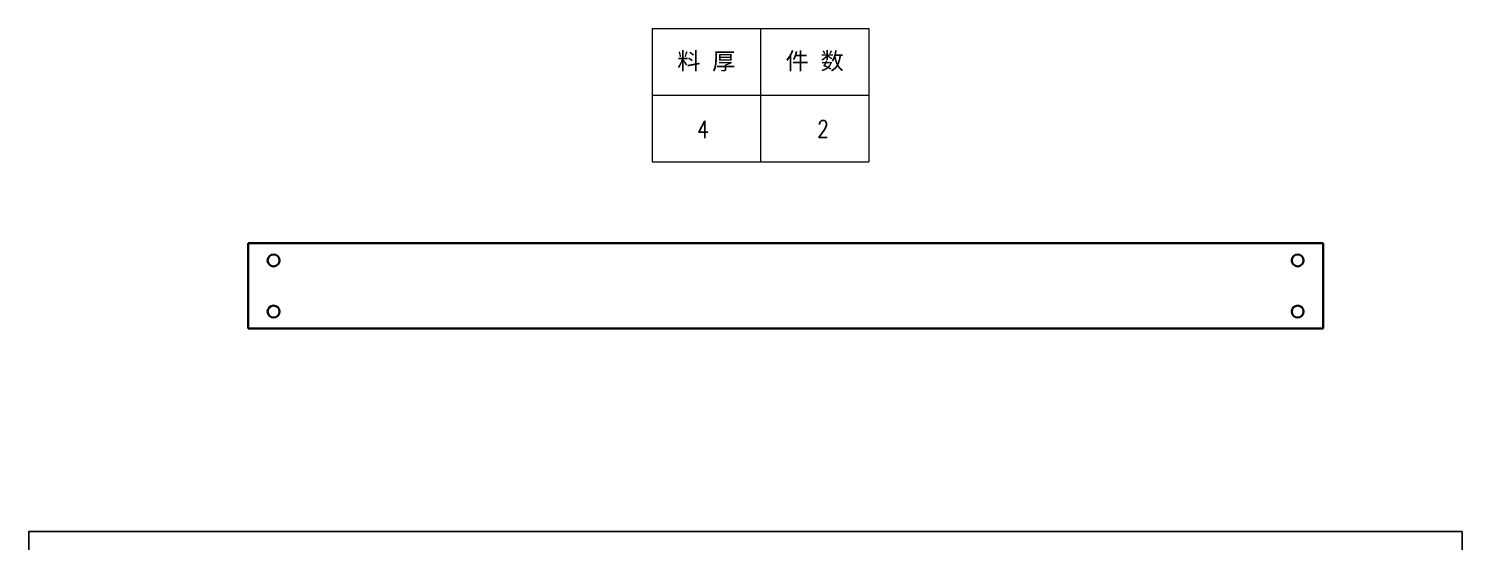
# Model space of a CAD drawing. Header units: millimetres. Extents: x 1333 to 58474, y -42879 to 3618.
# Drawn here: x 54505 to 55345, y 3181 to 3481 of the extents above; entities that cross this region are included whole.
import ezdxf
from ezdxf.enums import TextEntityAlignment as Align

# ---------------------------------------------------------------- set-up
doc = ezdxf.new("R2010")
doc.units = ezdxf.units.MM
doc.header["$LTSCALE"] = 0.5
doc.layers.add('图框', color=7, linetype='Continuous', lineweight=18)
doc.layers.add('标注线', color=3, linetype='Continuous', lineweight=18)
doc.layers.add('打印', color=7, linetype='Continuous', lineweight=15, plot=False)
doc.layers.add('打印-禁用', color=7, linetype='Continuous', lineweight=15, plot=False)
doc.styles.add('DIM', font='romans.shx', dxfattribs={"width": 0.8, "bigfont": 'bigfont.shx'})
doc.styles.get("Standard").update_dxf_attribs({"font": 'simplex.shx'})

# ---------------------------------------------------------------- blocks, each defined once
blk = doc.blocks.new('GZDEH零件A3图框V01版')
at = {"layer": '打印-禁用', "linetype": 'Continuous'}
for p, q in [((2857.49, -1549.46), (2857.49, -1846.46)), ((3277.49, -1549.46), (2857.49, -1549.46)), ((3277.49, -1846.46), (3277.49, -1549.46))]:
    blk.add_line(p, q, dxfattribs=at)
blk = doc.blocks.new('DEH A3')
at = {"layer": '图框'}
blk.add_blockref('GZDEH零件A3图框V01版', (-2857.49, 1846.46), dxfattribs=at)
blk = doc.blocks.new('*T151')
at = {"color": 0, "linetype": 'ByBlock', "lineweight": -2, "transparency": 16777216}
for p, q in [((0, 0), (127, 0)), ((0, 0), (0, -78)), ((63.5, 0), (63.5, -78)), ((127, 0), (127, -78)), ((0, -39), (127, -39)), ((0, -78), (127, -78))]:
    blk.add_line(p, q, dxfattribs=at)
at = {"color": 0, "transparency": 16777216, "char_height": 10, "width": 60.5, "attachment_point": 5}
for s, insert in [('{\\fSimSun|b0|i0|c134|p2;料 厚}', (31.75, -19.5)), ('{\\fSimSun|b0|i0|c134|p2;件 数}', (95.25, -19.5))]:
    blk.add_mtext(s, dxfattribs=dict(at, insert=insert))
blk = doc.blocks.new('拆图参数')
blk.add_blockref('*T151', (-63.5, 78))
at = {"style": 'DIM', "width": 0.8}
blk.add_attdef('6', text='', height=10, dxfattribs=at).set_placement((-37.13, 18.91), align=Align.MIDDLE_LEFT)
blk.add_attdef('1', text='', height=10, dxfattribs=at).set_placement((36.65, 19.27), align=Align.MIDDLE_CENTER)

msp = doc.modelspace()

# ---------------------------------------------------------------- linework, layer by layer
at = {"color": 7, "lineweight": 35}
for p, q in [((54633.585, 3355.684), (54633.585, 3305.684)), ((54633.585, 3355.684), (55263.585, 3355.684)), ((55263.585, 3305.684), (55263.585, 3355.684)), ((55263.585, 3305.684), (54633.585, 3305.684))]:
    msp.add_line(p, q, dxfattribs=at)
for centre in [(54648.585, 3345.684), (55248.585, 3345.684), (54648.585, 3315.684), (55248.585, 3315.684)]:
    msp.add_circle(centre, 3.5, dxfattribs=at)
at = {"layer": '打印'}
msp.add_lwpolyline([(54505.059, 3186.777), (55345.059, 3186.777), (55345.059, 2592.777), (54505.059, 2592.777)], close=True, dxfattribs=at)

# ---------------------------------------------------------------- block references
at = {"layer": '图框', "xscale": 2, "yscale": 2, "zscale": 2}
msp.add_blockref('DEH A3', (54505.059, 2592.777), dxfattribs=at)
at = {"layer": '标注线'}
msp.add_blockref('拆图参数', (54933.855, 3403.484), dxfattribs=at).add_auto_attribs({'1': '2', '6': '4'})

doc.saveas('drawing.dxf')
